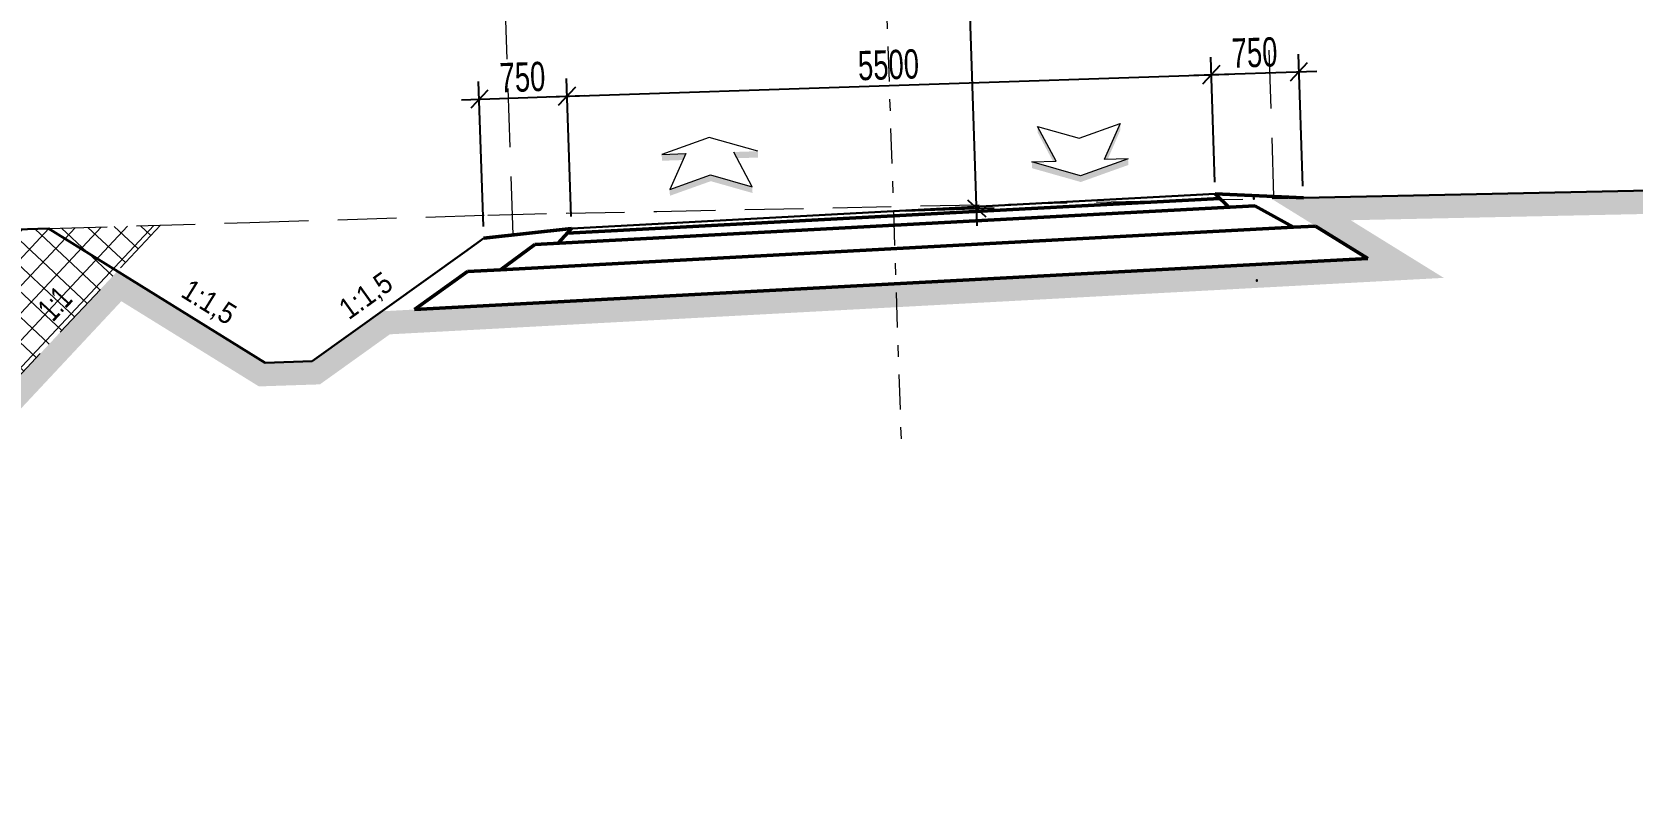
# Model space of a CAD drawing. Header units: metres. Extents: x 8395712 to 9795150, y 4166577 to 5794892.
# Drawn here: x 8418131.93 to 8418145.59, y 5772602.16 to 5772608.66 of the extents above; entities that cross this region are included whole.
import ezdxf
from ezdxf.enums import TextEntityAlignment as Align

# ---------------------------------------------------------------- set-up
doc = ezdxf.new("R2010")
doc.units = ezdxf.units.M
doc.header["$PDMODE"] = 35
doc.header["$PDSIZE"] = 0.002
for name, pattern in [('AII_osie w przekrojach', [0.6499999999999999, 0.3, -0.15, 0.05, -0.15]), ('DASHED', [0.75, 0.5, -0.25]), ('HIDDEN', [0.375, 0.25, -0.125])]:
    doc.linetypes.add(name, pattern=pattern)
for name, color, linetype, lineweight in [('AII_D_przekrój_kierunki ruchu', 8, 'Continuous', 15), ('AII_D_przekrój_opisy', 7, 'Continuous', 15), ('AII_D_przekrój_opisy_spadki_dodatkowe', 7, 'Continuous', 15), ('AII_D_przekrój_osie', 1, 'AII_osie w przekrojach', 15), ('AII_M_kreskowanie', 8, 'Continuous', 0), ('AII_M_linie kreskowane', 9, 'HIDDEN', 18), ('AII_M_opisy wymiary', 1, 'Continuous', 25), ('AII_M_przekroje drogowe', 2, 'Continuous', 50), ('AII_M_roboty ziemne wykopy', 9, 'DASHED', 18), ('AII_M_skrajnia', 9, 'DASHED', 18), ('AII_M_teren istniejacy', 94, 'DASHED', 18), ('AII_M_teren projektowany', 4, 'Continuous', 70), ('AII_M_wymiary', 1, 'Continuous', 25)]:
    doc.layers.add(name, color=color, linetype=linetype, lineweight=lineweight)
doc.layers.add('AII_M_robocza', color=42, linetype='Continuous', lineweight=30, plot=False)
doc.styles.add('AII_D_Opis_1.8mm_SD', font='CDMSIMPL.shx', dxfattribs={"width": 0.8999999999999999, "height": 0.0018, "bigfont": 'cdmbigpl.shx'})
doc.styles.add('CDMSTYLE', font='CDMSIMPL.shx', dxfattribs={"width": 0.7, "bigfont": 'CDMBIGPL.shx'})
doc.dimstyles.new('CDM-ME100MM', dxfattribs={"dimscale": 0.1, "dimtxt": 2.5, "dimasz": 1.5, "dimexe": 1.5, "dimexo": 1, "dimgap": 0.5, "dimtad": 1, "dimdec": 0, "dimlfac": 1000, "dimrnd": 1, "dimzin": 9, "dimtxsty": 'CDMSTYLE', "dimblk": 'OBLIQUE', "dimcen": 2.5, "dimdle": 1.5, "dimclrd": 9, "dimclre": 9, "dimclrt": 1, "dimadec": 1, "dimazin": 2, "dimtfac": 1, "dimtdec": 0, "dimtix": 1, "dimtmove": 2, "dimatfit": 3, "dimldrblk": 'DOT', "dimfxl": 1, "dimtvp": 1, "dimtolj": 1, "dimtzin": 0, "dimlwd": 25, "dimlwe": 25, "dimarcsym": 0})

# ---------------------------------------------------------------- blocks, each defined once
blk = doc.blocks.new('_OBLIQUE')
at = {"color": 0, "linetype": 'ByBlock'}
blk.add_line((-0.5, -0.5), (0.5, 0.5), dxfattribs=at)
blk = doc.blocks.new('*D100')
at = {"layer": 'AII_M_linie kreskowane', "color": 9, "linetype": 'Continuous', "lineweight": 25, "transparency": 16777216}
for p, q in [((8418201.716837922, 5772609.87320144), (8418201.605086591, 5772613.205705058)), ((8418130.799916105, 5772610.681258122), (8418201.76002956, 5772613.060816562)), ((8418131.056555934, 5772607.503697442), (8418130.944804601, 5772610.836201089))]:
    blk.add_line(p, q, dxfattribs=at)
at = {"layer": 'Defpoints', "color": 0, "linetype": 'Continuous', "lineweight": 25, "transparency": 16777216}
for p in [(8418201.610113828, 5772613.055789325), (8418201.720189413, 5772609.773257619), (8418131.059907425, 5772607.403753621)]:
    blk.add_point(p, dxfattribs=at)
at = {"layer": 'AII_M_linie kreskowane', "color": 9, "linetype": 'Continuous', "lineweight": 25, "transparency": 16777216, "xscale": 0.15, "yscale": 0.15, "zscale": 0.15}
for p, rotation in [((8418201.610113828, 5772613.055789325), 1.920622427509104), ((8418130.949831838, 5772610.686285357), 181.9206224275091)]:
    blk.add_blockref('_OBLIQUE', p, dxfattribs=dict(at, rotation=rotation))
at = {"layer": 'AII_M_linie kreskowane', "color": 1, "linetype": 'Continuous', "lineweight": 25, "transparency": 16777216, "char_height": 0.25, "attachment_point": 5, "rotation": 1.9206224275091044, "style": 'CDMSTYLE'}
for s, insert in [('\\A1;terasa zalewowa przy p=10% min. |t70000', (8418166.27271127, 5772612.087582289)), ('\\A1;70700', (8418166.28583794, 5772611.696135653))]:
    blk.add_mtext(s, dxfattribs=dict(at, insert=insert))
blk = doc.blocks.new('_DOT')
at = {"color": 0, "linetype": 'ByBlock'}
blk.add_line((-0.5, 0), (-1, 0), dxfattribs=at)
at = {"color": 0, "linetype": 'ByBlock', "const_width": 0.5}
blk.add_lwpolyline([(-0.25, 0, 1), (0.25, 0, 1)], format="xyb", close=True, dxfattribs=at)
blk = doc.blocks.new('Przekroj_kierunek przod')
at = {"linetype": 'ByBlock', "lineweight": -2, "ltscale": 200}
h = blk.add_hatch(color=0, dxfattribs=at)
h.paths.add_polyline_path([(0.2312500664399937, 0.30109242183147), (0.2047327642876655, 0.3550479873852804), (0.4103659547267482, 0.3550479873852804), (0.4103659547267482, 0.30109242183147)])
h.paths.add_polyline_path([(-0.4103659547282383, 0.30109242183147), (-0.4103659547282383, 0.3550479873852804), (-0.2047327642885968, 0.3550479873852804), (-0.231250066440925, 0.30109242183147)])
h = blk.add_hatch(color=0, dxfattribs=at)
h.paths.add_polyline_path([(0.352709319504723, 0), (0, 0.1128922662564553), (-9.313225746154785e-13, 0.1668478318101727), (0.352709319504723, 0.05395556555432268)])
h.paths.add_polyline_path([(-0.3527093195062131, 0), (-0.3527093195062131, 0.05395556555432268), (-9.313225746154785e-13, 0.1668478318101727), (0, 0.1128922662564553)], flags=16)
at = {"color": 0, "linetype": 'ByBlock', "lineweight": -2, "ltscale": 200, "flags": 128}
blk.add_lwpolyline([(-0.4103659547282383, 0.3550479873852804), (-9.313225746154785e-13, 0.4863945100360085), (0.4103659547267482, 0.3550479873852804), (0.2047327642876655, 0.3550479873852804), (0.352709319504723, 0.05395556555432268), (-9.313225746154785e-13, 0.1668478318101727), (-0.3527093195062131, 0.05395556555432268), (-0.2047327642885968, 0.3550479873852804)], dxfattribs=at)
blk = doc.blocks.new('Przekroj_kierunek tyl')
at = {"color": 0, "linetype": 'ByBlock', "lineweight": -2, "ltscale": 200}
blk.add_line((0.410365954726376, 0.1853020882044453), (0.2047327642867345, 0.1853020882044453), dxfattribs=at)
at = {"color": 0, "linetype": 'ByBlock', "lineweight": -2, "ltscale": 200, "flags": 128}
blk.add_lwpolyline([(0.410365954726376, 0.1853020882044453), (-9.309587767347694e-13, 0.05395556555371732), (-0.4103659547286105, 0.1853020882044453), (-0.2047327642895278, 0.1853020882044453), (-0.3527093195065852, 0.4863945100354031), (-9.309587767347694e-13, 0.3735022437795531), (0.3527093195043508, 0.4863945100354031), (0.2047327642867345, 0.1853020882044453)], dxfattribs=at)
at = {"color": 0, "linetype": 'ByBlock', "lineweight": -2, "ltscale": 200, "extrusion": (0, 0, -1)}
for points in [[(0.2047327642900866, 0.1853020882051904), (0.2312500664414834, 0.1853020882044453), (0.3527093195067715, 0.4863945100354496), (0.3527093195060265, 0.4324389444812667)], [(9.309587767347694e-13, 0.05395556555371732), (-3.637978807091713e-16, 0), (0.4103659547287967, 0.1853020882044453), (0.4103659547280517, 0.1313465226502623)]]:
    blk.add_solid(points, dxfattribs=at)
at = {"color": 0, "linetype": 'ByBlock', "lineweight": -2, "ltscale": 200}
for points in [[(0.3527093195052821, 0.4324389444812201), (0.2358536947883669, 0.1853020882044453), (0.3527093195043508, 0.4863945100354031), (0.2047327642867345, 0.1853020882044453)], [(0.4103659547269348, 0.1313465226502623), (3.637978807091713e-16, 0), (0.4103659547260035, 0.1853020882044453), (-9.309587767347694e-13, 0.05395556555371732)]]:
    blk.add_solid(points, dxfattribs=at)
blk = doc.blocks.new('*D117')
at = {"layer": 'AII_M_wymiary', "color": 9, "linetype": 'Continuous', "lineweight": 25, "transparency": 16777216}
for p, q in [((8418135.786662582, 5772606.996881285), (8418135.74520381, 5772608.23321118)), ((8418136.534278609, 5772607.080544569), (8418136.49478247, 5772608.25834736)), ((8418135.60031531, 5772608.07826821), (8418136.649725439, 5772608.113458863))]:
    blk.add_line(p, q, dxfattribs=at)
at = {"layer": 'Defpoints', "color": 0, "linetype": 'Continuous', "lineweight": 25, "transparency": 16777216}
for p in [(8418136.499809705, 5772608.108431628), (8418135.790014073, 5772606.896937463), (8418136.5376301, 5772606.980600746)]:
    blk.add_point(p, dxfattribs=at)
at = {"layer": 'AII_M_wymiary', "color": 9, "linetype": 'Continuous', "lineweight": 25, "transparency": 16777216, "xscale": 0.15, "yscale": 0.15, "zscale": 0.15}
for p, rotation in [((8418135.750231044, 5772608.083295447), 181.9206224275091), ((8418136.499809705, 5772608.108431628), 1.920622427509104)]:
    blk.add_blockref('_OBLIQUE', p, dxfattribs=dict(at, rotation=rotation))
at = {"layer": 'AII_M_wymiary', "color": 1, "linetype": 'Continuous', "lineweight": 25, "transparency": 16777216, "insert": (8418136.119155267, 5772608.270765225), "char_height": 0.25, "attachment_point": 5, "rotation": 1.9206224275091044, "style": 'CDMSTYLE'}
blk.add_mtext('\\A1;750', dxfattribs=at)
blk = doc.blocks.new('*D118')
at = {"layer": 'AII_M_wymiary', "color": 9, "linetype": 'Continuous', "lineweight": 25, "transparency": 16777216}
for p, q in [((8418142.02750217, 5772607.374814766), (8418141.99169267, 5772608.442679356)), ((8418136.349893972, 5772608.103404394), (8418142.146635637, 5772608.297790858)), ((8418136.534278609, 5772607.080544569), (8418136.49478247, 5772608.258347364))]:
    blk.add_line(p, q, dxfattribs=at)
at = {"layer": 'Defpoints', "color": 0, "linetype": 'Continuous', "lineweight": 25, "transparency": 16777216}
for p in [(8418141.996719904, 5772608.292763622), (8418142.030853659, 5772607.274870944), (8418136.5376301, 5772606.980600746)]:
    blk.add_point(p, dxfattribs=at)
at = {"layer": 'AII_M_wymiary', "color": 9, "linetype": 'Continuous', "lineweight": 25, "transparency": 16777216, "xscale": 0.15, "yscale": 0.15, "zscale": 0.15}
for p, rotation in [((8418141.996719904, 5772608.292763622), 1.920622427509104), ((8418136.499809705, 5772608.10843163), 181.9206224275091)]:
    blk.add_blockref('_OBLIQUE', p, dxfattribs=dict(at, rotation=rotation))
at = {"layer": 'AII_M_wymiary', "color": 1, "linetype": 'Continuous', "lineweight": 25, "transparency": 16777216, "insert": (8418139.242399698, 5772608.375499315), "char_height": 0.25, "attachment_point": 5, "rotation": 1.9206224275091044, "style": 'CDMSTYLE'}
blk.add_mtext('\\A1;5500', dxfattribs=at)
blk = doc.blocks.new('*D119')
at = {"layer": 'AII_M_wymiary', "color": 9, "linetype": 'Continuous', "lineweight": 25, "transparency": 16777216}
for p, q in [((8418142.02750217, 5772607.374814766), (8418141.99169267, 5772608.442679356)), ((8418142.779043468, 5772607.341423845), (8418142.741271336, 5772608.467815536)), ((8418141.846804172, 5772608.287736386), (8418142.896214303, 5772608.322927039))]:
    blk.add_line(p, q, dxfattribs=at)
at = {"layer": 'Defpoints', "color": 0, "linetype": 'Continuous', "lineweight": 25, "transparency": 16777216}
for p in [(8418142.74629857, 5772608.317899803), (8418142.030853659, 5772607.274870944), (8418142.782394959, 5772607.241480024)]:
    blk.add_point(p, dxfattribs=at)
at = {"layer": 'AII_M_wymiary', "color": 9, "linetype": 'Continuous', "lineweight": 25, "transparency": 16777216, "xscale": 0.15, "yscale": 0.15, "zscale": 0.15}
for p, rotation in [((8418141.996719904, 5772608.292763622), 181.9206224275091), ((8418142.74629857, 5772608.317899803), 1.920622427509104)]:
    blk.add_blockref('_OBLIQUE', p, dxfattribs=dict(at, rotation=rotation))
at = {"layer": 'AII_M_wymiary', "color": 1, "linetype": 'Continuous', "lineweight": 25, "transparency": 16777216, "insert": (8418142.365644127, 5772608.480233401), "char_height": 0.25, "attachment_point": 5, "rotation": 1.9206224275091044, "style": 'CDMSTYLE'}
blk.add_mtext('\\A1;750', dxfattribs=at)
blk = doc.blocks.new('*D120')
at = {"layer": 'AII_M_wymiary', "color": 9, "linetype": 'Continuous', "lineweight": 25, "transparency": 16777216}
for p, q in [((8418139.999419153, 5772607.001634103), (8418139.83855095, 5772611.798837516)), ((8418139.233371971, 5772611.628459283), (8418139.993493918, 5772611.653949019)), ((8418139.384185705, 5772607.131087337), (8418140.144307649, 5772607.156577073))]:
    blk.add_line(p, q, dxfattribs=at)
at = {"layer": 'Defpoints', "color": 0, "linetype": 'Continuous', "lineweight": 25, "transparency": 16777216}
for p in [(8418139.843578186, 5772611.648921783), (8418139.133428149, 5772611.625107792), (8418139.284241883, 5772607.127735846)]:
    blk.add_point(p, dxfattribs=at)
at = {"layer": 'AII_M_wymiary', "color": 9, "linetype": 'Continuous', "lineweight": 25, "transparency": 16777216, "xscale": 0.15, "yscale": 0.15, "zscale": 0.15}
for p, rotation in [((8418139.843578186, 5772611.648921783), 91.92062242572072), ((8418139.994391916, 5772607.151549837), 271.9206224257207)]:
    blk.add_blockref('_OBLIQUE', p, dxfattribs=dict(at, rotation=rotation))
at = {"layer": 'AII_M_wymiary', "color": 1, "linetype": 'Continuous', "lineweight": 25, "transparency": 16777216, "insert": (8418140.093886739, 5772609.40610092), "char_height": 0.25, "attachment_point": 5, "rotation": 271.9206224257207, "style": 'CDMSTYLE'}
blk.add_mtext('\\A1;4500', dxfattribs=at)

msp = doc.modelspace()

# ---------------------------------------------------------------- hatches: boundary and pattern name
at = {"layer": 'AII_M_kreskowanie', "linetype": 'Continuous', "lineweight": 0}
h = msp.add_hatch(dxfattribs=at)
h.set_pattern_fill('ANSI33', color=256, angle=1.920622450795788)
h.set_pattern_definition([(46.92062245079578, (8419754.918269407, 5772441.43848708), (-0.1826020399551773, 0.170752730590781), []), (46.92062245079578, (8419755.094946792, 5772441.444411734), (-0.1826020399551773, 0.170752730590781), [0.125, -0.0625])])
edge = h.paths.add_edge_path()
edge.add_line((8418178.85502972, 5772613.164105284), (8418180.254243225, 5772613.211026155))
edge.add_line((8418180.254243227, 5772613.211026155), (8418180.193845203, 5772615.012137812))
edge.add_ellipse((8418910.81203124, 5752628.691886774), major_axis=(19988.43453884873, 670.2871003972955), ratio=1, start_angle=90.10733989868459, end_angle=90.1729448485292, ccw=False)
edge.add_line((8418203.079103138, 5772615.83561001), (8418203.125999019, 5772614.437141873))
edge.add_line((8418203.12599902, 5772614.437141874), (8418204.025493417, 5772614.467305291))
edge.add_line((8418204.025493417, 5772614.467305291), (8418203.987231191, 5772615.608311756))
edge.add_line((8418203.98723119, 5772615.608311756), (8418204.387006477, 5772615.621717718))
edge.add_line((8418204.387006477, 5772615.621717718), (8418204.370249022, 5772616.121436827))
edge.add_ellipse((8418910.81203124, 5752628.691886774), major_axis=(19988.67440402097, 670.2951439752192), ratio=1, start_angle=90.10361436185815, end_angle=90.32363280970637)
edge.add_line((8418127.622990737, 5772613.261307626), (8418127.639748191, 5772612.761588518))
edge.add_line((8418127.639748191, 5772612.761588517), (8418128.039523479, 5772612.774994479))
edge.add_line((8418128.039523479, 5772612.77499448), (8418128.077560773, 5772611.640695482))
edge.add_line((8418128.077560773, 5772611.640695482), (8418128.977055172, 5772611.6708589))
edge.add_line((8418128.977055172, 5772611.6708589), (8418128.930059439, 5772613.072304815))
edge.add_ellipse((8418910.81203124, 5752628.691886774), major_axis=(19988.43453884873, 670.2871003972955), ratio=1, start_angle=90.25430677026202, end_angle=90.319912347549, ccw=False)
edge.add_line((8418151.813348686, 5772613.954484766), (8418151.873571726, 5772612.158591275))
edge.add_line((8418151.873571724, 5772612.158591274), (8418153.272785228, 5772612.205512146))
edge.add_line((8418153.27278523, 5772612.205512146), (8418153.212355575, 5772614.007567099))
edge.add_ellipse((8418910.81203124, 5752628.691886774), major_axis=(19988.43453884873, 670.2871003972955), ratio=1, start_angle=90.1769556379711, end_angle=90.25029596063138, ccw=False)
edge.add_line((8418178.79477497, 5772614.960944488), (8418178.855029723, 5772613.164105284))
at = {"layer": 'AII_M_kreskowanie'}
h = msp.add_hatch(dxfattribs=at)
h.set_pattern_fill('ANSI37', color=256, scale=0.04999999999999997, angle=19.59572075007259)
h.set_pattern_definition([(46.92062244110568, (8418118.523449242, 5772446.751338211), (-0.1159522953531996, 0.1084279839447563), []), (136.9206224411055, (8418118.523449242, 5772446.751338211), (-0.1084279839447563, -0.1159522953531996), [])])
h.paths.add_polyline_path([(8418118.189927008, 5772606.548542045), (8418121.64906086, 5772606.481650335), (8418122.732135076, 5772607.346898679), (8418117.23963642, 5772607.437188202)])
h.paths.add_polyline_path([(8418129.25101475, 5772606.486440495), (8418129.450902475, 5772606.493143476), (8418130.752789587, 5772606.43674442), (8418130.783179764, 5772605.537257652), (8418130.983520925, 5772605.543975824), (8418130.98687242, 5772605.444031939), (8418131.586535351, 5772605.464140872), (8418133.029983496, 5772607.00779342), (8418129.237461802, 5772606.890470671), (8418129.25033447, 5772606.486417684)])
h.paths.add_polyline_path([(8418119.773178259, 5772605.06799478), (8418120.372841178, 5772605.088104068), (8418120.369489687, 5772605.188047891), (8418120.572372733, 5772605.194851319), (8418120.535862504, 5772606.194188787), (8418121.64906086, 5772606.481650335), (8418118.189927008, 5772606.548542045)])
h.paths.add_polyline_path([(8418125.844492659, 5772606.622338882), (8418127.84336909, 5772606.689368694), (8418128.243144395, 5772606.702774661), (8418128.25157652, 5772606.452925587), (8418125.855585579, 5772606.291540314)])
h.paths.add_polyline_path([(8418128.226609513, 5772606.452088349), (8418128.244149188, 5772606.677798647), (8418128.243144395, 5772606.702774661)], flags=16)
h.paths.add_polyline_path([(8418120.535862504, 5772606.194188787), (8418124.80494548, 5772606.337347134), (8418121.64906086, 5772606.481650335)])
h.paths.add_polyline_path([(8418125.801690005, 5772607.296439195), (8418122.732135076, 5772607.346898679), (8418121.64906086, 5772606.481650335), (8418125.83515229, 5772606.290240804)])
h.paths.add_polyline_path([(8418126.892040558, 5772607.278515252), (8418125.82189869, 5772607.29610699), (8418125.844492659, 5772606.622338882), (8418127.843369089, 5772606.689368697)])
h.paths.add_polyline_path([(8418128.224572215, 5772607.256610166), (8418126.892040558, 5772607.278515252), (8418127.843369089, 5772606.689368697), (8418128.243144395, 5772606.702774661)])
at = {"layer": 'AII_M_kreskowanie', "linetype": 'Continuous', "lineweight": 0}
h = msp.add_hatch(dxfattribs=at)
h.set_pattern_fill('AR-HBONE', color=256, scale=0.03, angle=1.920622450795788)
h.set_pattern_definition([(46.92062245079578, (8419753.577673087, 5772481.416015786), (-0.005687668494910193, 0.1696102898620599), [0.36, -0.12]), (136.9206224507958, (8419753.659634398, 5772481.503664766), (-0.005687668494910193, 0.1696102898620599), [0.36, -0.12])])
h.paths.add_polyline_path([(8418132.696965346, 5772606.358832271), (8418133.87077824, 5772605.631903777), (8418134.391595744, 5772605.64936874), (8418134.98783588, 5772606.076403036), (8418143.980770607, 5772606.558151622), (8418143.186527943, 5772607.050016745), (8418147.878625803, 5772607.149653975), (8418149.40505445, 5772605.722243285), (8418149.94766229, 5772605.74043896), (8418149.940959308, 5772605.940326603), (8418149.48114904, 5772605.924907441), (8418147.955769356, 5772607.351337215), (8418142.506941201, 5772607.235630731), (8418143.333482604, 5772606.72376338), (8418134.91884228, 5772606.272993837), (8418134.324371653, 5772605.847226883), (8418133.924596367, 5772605.83382092), (8418132.662869021, 5772606.615193799), (8418131.58653535, 5772605.464140873), (8418128.888075728, 5772605.373651458), (8418119.773178257, 5772605.067994781), (8418118.189927008, 5772606.548542046), (8418110.431934472, 5772606.308426962), (8418110.438637476, 5772606.108538653), (8418118.113611726, 5772606.346084265), (8418119.697083667, 5772604.865330624), (8418128.89477871, 5772605.173763814), (8418131.676035902, 5772605.267029741)])

# ---------------------------------------------------------------- linework, layer by layer
at = {"layer": 'AII_D_przekrój_osie'}
msp.add_line((8418139.09637475, 5772612.730066311), (8418139.352795912, 5772605.083406263), dxfattribs=at)
at = {"layer": 'AII_M_opisy wymiary', "color": 1, "linetype": 'ByBlock', "lineweight": 40}
msp.add_circle((8418171.830326973, 5772432.124002992), 22459.48405515863, dxfattribs=at)
at = {"layer": 'AII_M_przekroje drogowe', "color": 9}
for p, q in [((8418142.030853659, 5772607.274870944), (8418142.147879904, 5772607.160967943)), ((8418136.224467488, 5772606.843652667), (8418142.36936623, 5772607.172832893)), ((8418136.499827093, 5772606.938518298), (8418142.069862409, 5772607.236903277)), ((8418142.36936623, 5772607.172832893), (8418142.697319282, 5772606.990114466)), ((8418142.697319282, 5772606.990114466), (8418142.886983942, 5772607.00027474)), ((8418135.931541434, 5772606.627673949), (8418142.697319282, 5772606.990114466)), ((8418136.537630102, 5772606.980600746), (8418136.424221072, 5772606.854353402)), ((8418135.19727854, 5772606.287909577), (8418143.333482604, 5772606.72376338)), ((8418136.224467488, 5772606.843652667), (8418135.931541434, 5772606.627673949)), ((8418135.650660658, 5772606.612627258), (8418135.931541434, 5772606.627673949))]:
    msp.add_line(p, q, dxfattribs=at)
at = {"layer": 'AII_M_przekroje drogowe'}
for p, q in [((8418142.030853659, 5772607.274870944), (8418142.782394957, 5772607.241480024)), ((8418136.537630102, 5772606.980600746), (8418135.790014071, 5772606.896937463))]:
    msp.add_line(p, q, dxfattribs=at)
at = {"layer": 'AII_M_przekroje drogowe', "color": 9, "elevation": -3.053802376826493e-10, "flags": 128}
for points in [[(8418142.886983942, 5772607.00027474), (8418143.333482604, 5772606.72376338)], [(8418135.650660658, 5772606.612627258), (8418135.19727854, 5772606.287909577)]]:
    msp.add_lwpolyline(points, dxfattribs=at)
at = {"layer": 'AII_M_robocza', "linetype": 'Continuous', "lineweight": 25}
for p in [(8418142.363127131, 5772607.235268365), (8418142.386587566, 5772606.535661614)]:
    msp.add_point(p, dxfattribs=at)
at = {"layer": 'AII_M_roboty ziemne wykopy', "elevation": -3.053802376826493e-10}
msp.add_lwpolyline([(8418133.029983496, 5772607.007793421), (8418131.58653535, 5772605.464140873), (8418128.888075728, 5772605.373651458), (8418119.773178257, 5772605.067994781), (8418111.593823044, 5772612.7167631)], dxfattribs=at)
at = {"layer": 'AII_M_skrajnia', "elevation": -3.053802376826493e-10}
for points in [[(8418142.53188119, 5772607.25261033), (8418142.396181341, 5772611.299275617), (8418141.880139776, 5772611.772248238), (8418136.386716524, 5772611.477967343)], [(8418136.039219415, 5772606.924825224), (8418135.904189864, 5772610.951501747), (8418136.386716524, 5772611.477967343)]]:
    msp.add_lwpolyline(points, dxfattribs=at)
at = {"layer": 'AII_M_teren istniejacy', "elevation": -3.053802376826493e-10}
msp.add_lwpolyline([(8418132.07653476, 5772606.978303699), (8418133.794693258, 5772607.031445536), (8418135.824589465, 5772607.093884562), (8418136.491199506, 5772607.110905513), (8418137.266966553, 5772607.124359276), (8418142.782394957, 5772607.241480024)], dxfattribs=at)
at = {"layer": 'AII_M_teren projektowany', "lineweight": 30}
for p, q in [((8418136.537630102, 5772606.980600746), (8418142.030853659, 5772607.274870944)), ((8418135.790014071, 5772606.896937463), (8418135.623501832, 5772606.777679411))]:
    msp.add_line(p, q, dxfattribs=at)
at = {"layer": 'AII_M_teren projektowany', "lineweight": 30, "elevation": -3.053802376826493e-10, "flags": 128}
for points in [[(8418142.782394957, 5772607.241480024), (8418163.571229821, 5772607.682933289), (8418164.046096766, 5772607.692990934), (8418164.382825034, 5772607.568432105), (8418165.174848242, 5772607.145956557), (8418165.902320549, 5772606.920665557), (8418166.060684243, 5772607.004808124), (8418167.382233348, 5772606.795223907), (8418168.25027394, 5772607.50846684), (8418168.841529401, 5772607.904610331), (8418190.834743535, 5772608.878008451), (8418194.166897448, 5772609.021310843), (8418196.848749317, 5772609.149555358), (8418198.156598903, 5772609.212075011), (8418203.194132315, 5772609.419748373)], [(8418129.23746609, 5772606.890470806), (8418130.270031536, 5772606.9224294), (8418132.07653476, 5772606.978303699), (8418133.924596367, 5772605.83382092), (8418134.324371653, 5772605.847226883), (8418135.623501832, 5772606.777679411)]]:
    msp.add_lwpolyline(points, dxfattribs=at)

# ---------------------------------------------------------------- block references
at = {"layer": 'AII_D_przekrój_kierunki ruchu', "xscale": -1, "yscale": -1, "rotation": 181.9206224507958}
msp.add_blockref('Przekroj_kierunek tyl', (8418140.883121938, 5772607.376239773), dxfattribs=at)
at = {"layer": 'AII_D_przekrój_kierunki ruchu', "xscale": -1, "rotation": 1.920622450795815}
msp.add_blockref('Przekroj_kierunek przod', (8418137.729930134, 5772607.270501438), dxfattribs=at)

# ---------------------------------------------------------------- texts
at = {"layer": 'AII_D_przekrój_opisy', "color": 9, "lineweight": 25, "style": 'CDMSTYLE', "width": 0.7}
msp.add_text('1:1', height=0.2, rotation=46.92062240601405, dxfattribs=at).set_placement((8418132.202120205, 5772606.271093231), align=Align.CENTER)
at = {"layer": 'AII_D_przekrój_opisy_spadki_dodatkowe', "color": 1, "style": 'AII_D_Opis_1.8mm_SD'}
for height, rotation, width, p in [(0.1799999999999995, 35.61068996771913, 0.8999999999999998, (8418134.833969096, 5772606.33520907)), (0.18, 328.2305549157595, 0.9, (8418133.399091244, 5772606.276883088))]:
    msp.add_text('1:1,5', height=height, rotation=rotation, dxfattribs=dict(at, width=width)).set_placement(p, align=Align.CENTER)

# ---------------------------------------------------------------- dimensions: what is measured, and where the dimension line sits
at = {"layer": 'AII_M_linie kreskowane', "linetype": 'Continuous', "lineweight": 25}
dim = msp.add_linear_dim(base=(8418201.610113828, 5772613.055789325), p1=(8418131.059907423, 5772607.403753622), p2=(8418201.720189413, 5772609.773257619), angle=1.920622427509109, text='terasa zalewowa przy p=10% min. |t70000\\X<>', dimstyle='CDM-ME100MM', dxfattribs=at)
dim.commit()
dim.dimension.update_dxf_attribs({"geometry": '*D100', "text_midpoint": (8418166.279972833, 5772611.871037342)})
at = {"layer": 'AII_M_wymiary', "color": 1, "linetype": 'Continuous', "lineweight": 25}
for base, p1, p2, angle, picture, middle in [((8418139.843578186, 5772611.648921783), (8418139.284241881, 5772607.127735845), (8418139.133428149, 5772611.625107791), 91.92062242572074, '*D120', (8418140.093886739, 5772609.40610092)), ((8418142.74629857, 5772608.317899803), (8418142.030853659, 5772607.274870944), (8418142.782394957, 5772607.241480024), 1.920622427509109, '*D119', (8418142.365644127, 5772608.480233401)), ((8418141.996719904, 5772608.292763622), (8418136.537630102, 5772606.980600746), (8418142.030853659, 5772607.274870944), 1.920622427509109, '*D118', (8418139.242399698, 5772608.375499315)), ((8418136.499809705, 5772608.108431628), (8418135.790014071, 5772606.896937463), (8418136.537630102, 5772606.980600746), 1.920622427509109, '*D117', (8418136.119155267, 5772608.270765225))]:
    dim = msp.add_linear_dim(base=base, p1=p1, p2=p2, angle=angle, dimstyle='CDM-ME100MM', dxfattribs=at)
    dim.commit()
    dim.dimension.update_dxf_attribs({"geometry": picture, "text_midpoint": middle})

doc.saveas('drawing.dxf')
